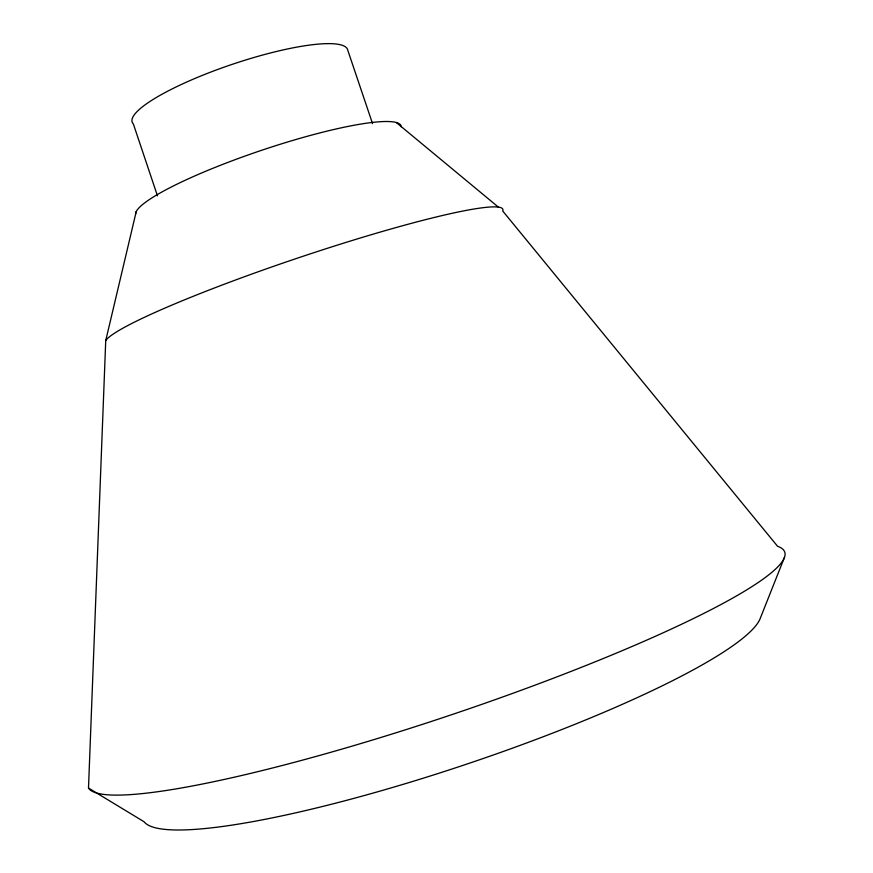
<?xml version="1.0" encoding="UTF-8"?>
<svg xmlns="http://www.w3.org/2000/svg" width="873" height="873" viewBox="0 0 873 873"><rect width="100%" height="100%" fill="white"/><g stroke="black" fill="none" stroke-linecap="round" stroke-linejoin="round"><path stroke-width="1.31" d="M784.5 557.28L760.372 618.062A326 51.038 -18.6 0 1 457.441 767.214A326 51.038 -18.6 0 1 144.121 821.788L88.5 788.068L105.731 340.579L136.253 211.517M396.309 122.515L498.341 207.087M372.553 123.639L347.77 50.219A113.654 22.818 -18.6 0 0 229.053 65.42A113.654 22.818 -18.6 0 0 133.351 123.966L157.478 195.858M105.731 340.579A209.836 19.228 -18.6 0 1 317.434 251.511A209.836 19.228 -18.6 0 1 502.695 210.971L777.559 546.269A367.664 47.851 -18.6 0 1 485.694 702.994A367.664 47.851 -18.6 0 1 88.5 788.068M135.555 214.125A139.975 21.312 -18.6 0 1 267.64 148.29A139.975 21.312 -18.6 0 1 401.22 126.76"/></g></svg>
